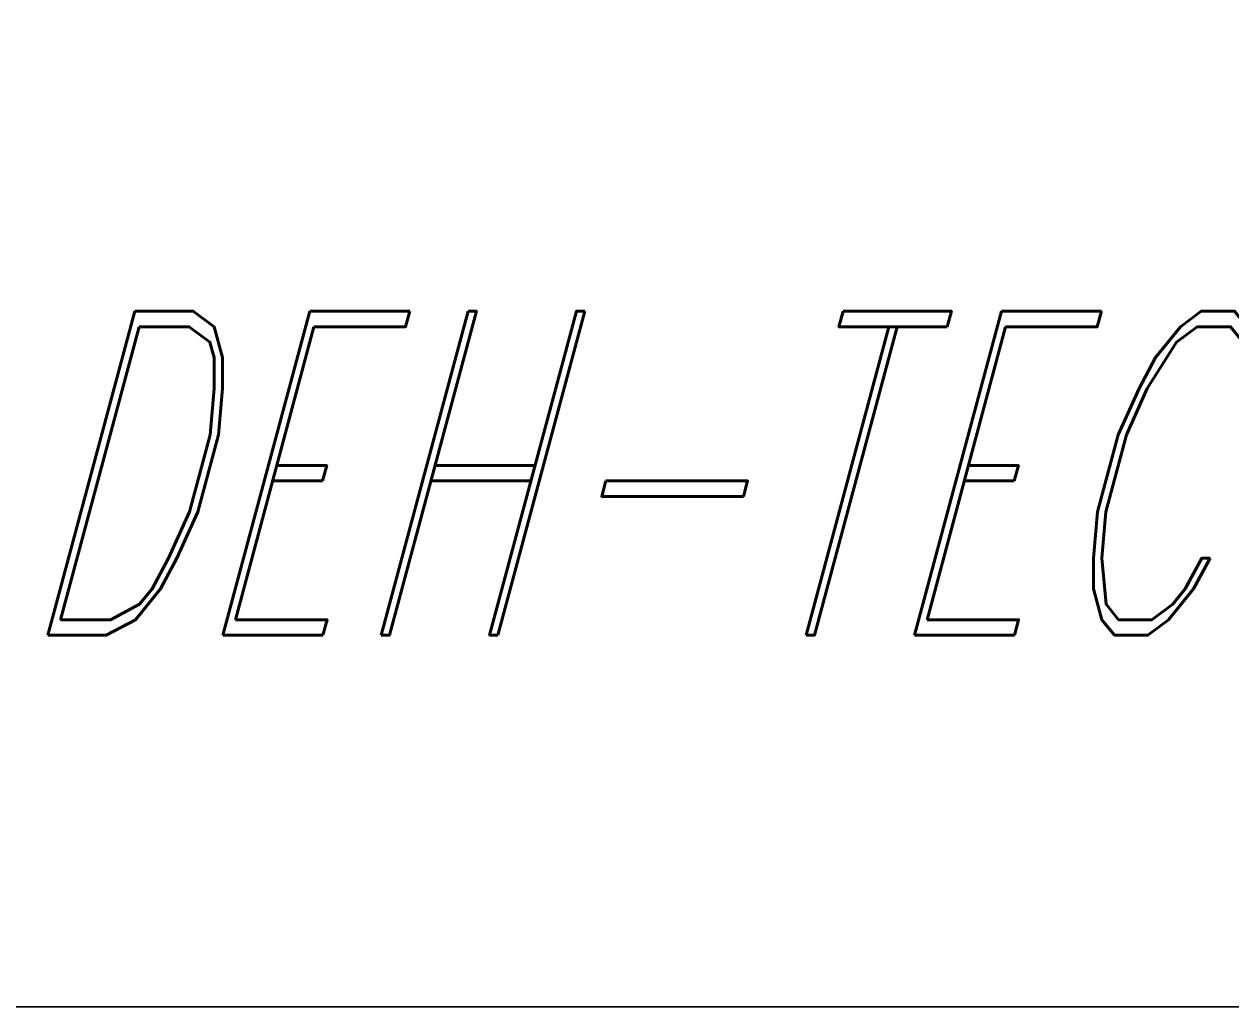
# Model space of a CAD drawing. Header units: millimetres. Extents: x 1333 to 106363, y -60675 to -5704.
# Drawn here: x 9946.77 to 9979.54, y -60464.76 to -60438.06 of the extents above; entities that cross this region are included whole.
import ezdxf
from ezdxf.enums import TextEntityAlignment as Align

# ---------------------------------------------------------------- set-up
doc = ezdxf.new("R2010")
doc.units = ezdxf.units.MM
doc.header["$LTSCALE"] = 0.5
doc.layers.add('图框', color=7, linetype='Continuous', lineweight=18)
doc.layers.add('图框文字', color=7, linetype='Continuous')
doc.layers.add('打印', color=7, linetype='Continuous', lineweight=15, plot=False)
doc.layers.add('打印-禁用', color=7, linetype='Continuous', lineweight=15, plot=False)
doc.styles.add('标题字', font='romand.shx', dxfattribs={"oblique": 10, "bigfont": 'bigfont.shx'})

# ---------------------------------------------------------------- blocks, each defined once
blk = doc.blocks.new('GZDEH零件A3图框V01版')
at = {"layer": '打印-禁用', "linetype": 'Continuous'}
blk.add_line((2857.49, -1846.461), (3277.49, -1846.461), dxfattribs=at)
at = {"layer": '图框文字', "color": 7, "style": '标题字', "oblique": 15, "width": 0.6}
blk.add_text('DEH-TECH', height=4.4, dxfattribs=at).set_placement((3149.164, -1839.211), align=Align.MIDDLE)
blk = doc.blocks.new('DEH A3')
at = {"layer": '图框'}
blk.add_blockref('GZDEH零件A3图框V01版', (-2857.49, 1846.461), dxfattribs=at)

msp = doc.modelspace()

# ---------------------------------------------------------------- linework, layer by layer
at = {"layer": '打印'}
msp.add_lwpolyline([(9381.942, -59870.762), (10221.942, -59870.762), (10221.942, -60464.762), (9381.942, -60464.762)], close=True, dxfattribs=at)

# ---------------------------------------------------------------- block references
at = {"layer": '图框', "xscale": 2, "yscale": 2, "zscale": 2}
msp.add_blockref('DEH A3', (9381.942, -60464.762), dxfattribs=at)

doc.saveas('drawing.dxf')
